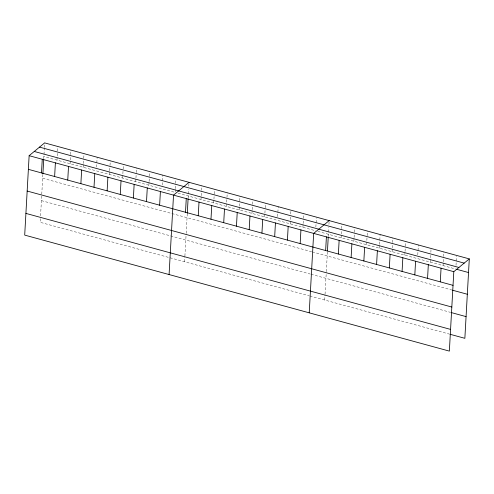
<?xml version="1.0" encoding="UTF-8"?>
<svg xmlns="http://www.w3.org/2000/svg" width="494" height="494" viewBox="0 0 494 494"><rect width="100%" height="100%" fill="white"/><g stroke="black" fill="none" stroke-linecap="round" stroke-linejoin="round"><path stroke-width="0.37" stroke-dasharray="2.47 1.85" d="M40.403 218.7L40.199 222.319L309.151 295.783M40.564 215.804L42.861 174.629M43.756 158.716L44.343 148.2M44.386 147.44L44.639 142.89M57.001 160.13L57.465 151.788M57.508 151.028L57.767 146.477M70.129 163.718L70.296 160.68M70.339 159.92L70.593 155.369M70.636 154.616L70.889 150.059M83.251 167.299L83.424 164.267M83.467 163.508L83.721 158.957M83.764 158.197L84.017 153.646M96.589 167.096L97.139 157.234M109.507 174.475L109.674 171.437M109.717 170.677L109.971 166.126M110.014 165.373L110.267 160.816M122.629 178.056L123.099 169.714M123.142 168.954L123.395 164.403M135.757 181.644L135.924 178.612M135.967 177.852L136.221 173.301M136.264 172.542L136.517 167.991M148.879 185.231L149.052 182.193M149.095 181.434L149.349 176.883M149.392 176.123L149.645 171.572M162.217 185.022L162.773 175.16M175.302 189.369L175.135 192.401L43.873 156.542M175.345 188.609L175.598 184.058M175.642 183.299L175.858 179.507M184.583 261.758L184.867 256.695M184.904 255.966L186.127 234.088M186.17 233.341L187.288 213.352M188.14 198.156L188.64 189.159M188.813 186.127L189.023 182.329M201.002 199.465L201.169 196.433M201.212 195.673L201.466 191.122M201.509 190.363L201.762 185.812M213.741 202.948L213.908 199.909M213.951 199.156L214.205 194.599M214.248 193.846L214.501 189.295M226.48 206.424L226.944 198.082M226.987 197.322L227.24 192.771M239.22 209.907L239.386 206.875M239.429 206.115L239.689 201.564M239.726 200.805L239.985 196.254M251.959 213.383L252.131 210.351M252.168 209.592L252.428 205.041M252.471 204.281L252.724 199.73M264.698 216.866L264.87 213.834M264.914 213.075L265.167 208.524M265.21 207.764L265.463 203.213M277.653 216.551L278.202 206.69M290.176 223.825L290.558 217.002M290.731 213.964L290.941 210.172M302.921 227.308L303.088 224.27M303.131 223.516L303.384 218.959M303.427 218.206L303.68 213.655M315.87 226.993L316.382 217.891M324.719 300.037L325.003 294.974M325.046 294.251L326.268 272.373M326.312 271.626L327.429 251.631M328.275 236.435L328.782 227.438M328.948 224.406L329.165 220.614M341.138 237.75L341.311 234.712M341.348 233.952L341.607 229.401M341.644 228.642L341.904 224.091M353.877 241.226L354.05 238.194M354.093 237.435L354.346 232.884M354.389 232.124L354.643 227.573M366.616 244.709L367.085 236.36M367.128 235.607L367.382 231.05M379.355 248.186L379.528 245.154M379.571 244.394L380.121 234.533M392.1 251.668L392.267 248.63M392.31 247.877L392.563 243.326M392.606 242.566L392.86 238.015M404.839 255.145L405.006 252.113M405.049 251.353L405.302 246.802M405.346 246.043L405.599 241.492M417.788 254.836L418.338 244.975M430.317 262.11L430.7 255.281M430.867 252.249L431.083 248.451M443.056 265.587L443.229 262.555M443.266 261.795L443.526 257.244M443.569 256.485L443.822 251.934M456.011 265.272L456.518 256.17M178.05 193.197L315.66 230.784M317.784 231.365L455.795 269.069M42.663 178.248L311.615 251.718M312.319 251.909L451.751 289.997M41.41 200.613L310.362 274.077M311.072 274.275L450.503 312.362M309.855 295.98L449.287 334.068"/><path stroke-width="0.74" d="M29.14 155.684L24.7 235.107L449.361 351.111L453.801 271.681L469.3 258.893L44.639 142.89L29.14 155.684L453.801 271.681M41.502 172.919L42.268 159.266M42.904 173.907L43.713 159.439M54.63 176.506L55.39 162.853M67.752 180.094L68.518 166.441M80.88 183.675L81.646 170.022M94.008 187.263L94.768 173.61M107.13 190.851L107.896 177.192M120.258 194.432L121.024 180.779M133.386 198.02L134.146 184.367M146.508 201.608L147.274 187.948M159.636 205.189L160.402 191.536M169.084 274.547L173.524 195.124L189.023 182.329M185.503 212.259L186.263 198.6M187.288 213.352L188.097 198.878M198.242 215.736L199.008 202.083M210.981 219.219L211.747 205.56M223.72 222.695L224.486 209.042M236.459 226.178L237.225 212.525M249.198 229.654L249.964 216.002M261.944 233.137L262.703 219.484M274.683 236.62L275.442 222.961M287.422 240.096L288.187 226.443M300.161 243.579L300.926 229.926M309.225 312.832L313.665 233.403L329.165 220.614M325.639 250.538L326.404 236.885M327.466 250.909L328.238 237.163M338.378 254.015L339.143 240.362M351.123 257.498L351.882 243.845M363.862 260.98L364.621 247.321M376.601 264.457L377.36 250.804M389.34 267.939L390.106 254.287M402.079 271.416L402.845 257.763M414.818 274.899L415.584 261.246M427.557 278.381L428.323 264.722M440.296 281.858L441.062 268.205M469.3 258.893L464.86 338.316L449.997 334.259M39.526 147.113L464.187 263.117M34.253 151.46L458.914 267.464M456.505 269.261L468.534 272.546M28.374 169.337L453.041 285.341M452.461 290.194L467.324 294.251M27.164 191.042L451.825 307.046M451.207 312.554L466.07 316.617M25.916 213.402L450.577 329.405"/></g></svg>
